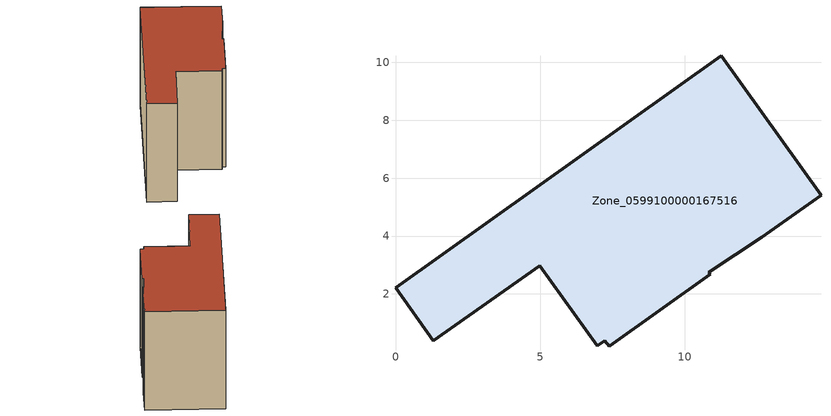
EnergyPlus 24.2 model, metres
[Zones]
Zone_0599100000167516
 floor ground (C_G): 1.31,0.38 0,2.22 11.27,10.23 14.71,5.41 12.66,3.95 10.84,2.75 10.88,2.68 7.39,0.19 7.23,0.37 6.97,0.21 4.99,2.98 z0
 wall outside (C_F): 10.84,2.75 12.66,3.95 14.71,5.41 11.27,10.23 0,2.22 1.31,0.38 4.99,2.98 6.97,0.21 7.23,0.37 7.39,0.19 10.88,2.68 10.84,2.75 z0:8.36
 roof outside (C_R): 6.97,0.21 7.23,0.37 7.39,0.19 10.88,2.68 10.84,2.75 12.66,3.95 14.71,5.41 11.27,10.23 0,2.22 1.31,0.38 4.99,2.98 z8.36
[BUILDING]
Pand.0599100000167516: North Axis=0; Terrain=City; Loads Convergence Tolerance Value=0.04; Temperature Convergence Tolerance Value=0.4; Solar Distribution=FullExterior; Maximum Number of Warmup Days=25; Minimum Number of Warmup Days=1
[Site:Location]
Rotterdam.The.Hague.AP_ZH_NLD Design_Conditions: Latitude=51.96; Longitude=4.45; Time Zone=1; Elevation=-4.5
[SITE:GROUNDTEMPERATURE:BUILDINGSURFACE]
18, 18, 18, 18, 18, 18, 18, 18, 18, 18, 18, 18
[MATERIAL] Thermal Absorptance=0.9; Solar Absorptance=0.7; Visible Absorptance=0.7
Name | Roughness | Thickness | Conductivity | Density | Specific Heat
G.TC.1975-1991 | MediumSmooth | 0.15 | 0.288461 | 540 | 1210
F.TC.1975-1991 | Rough | 0.3 | 0.230769 | 1920 | 840
R.TC.1975-1991 | MediumRough | 0.2 | 0.153846 | 1500 | 1000
[CONSTRUCTION]
C_G: G.TC.1975-1991
C_F: F.TC.1975-1991
C_R: R.TC.1975-1991
[ZONE]
Zone_0599100000167516: Type=1; Multiplier=1; Ceiling Height=Autocalculate; Volume=Autocalculate; Floor Area=autocalculate; Part of Total Floor Area=Yes
[ZONEINFILTRATION:DESIGNFLOWRATE]
Infil_Zone_0599100000167516: Zone or ZoneList or Space or SpaceList=Zone_0599100000167516; Schedule=AlwaysOn; Design Flow Rate Calculation Method=Flow/Area; Flow Rate per Floor Area=0.003; Constant Term Coefficient=1; Temperature Term Coefficient=0; Velocity Term Coefficient=0; Velocity Squared Term Coefficient=0
[HVACTEMPLATE:ZONE:IDEALLOADSAIRSYSTEM]
Zone_0599100000167516: Maximum Heating Supply Air Temperature=50; Minimum Cooling Supply Air Temperature=13; Maximum Heating Supply Air Humidity Ratio=0.0156; Minimum Cooling Supply Air Humidity Ratio=0.0077; Heating Limit=NoLimit; Cooling Limit=NoLimit; Dehumidification Control Type=ConstantSensibleHeatRatio; Cooling Sensible Heat Ratio=0.7; Dehumidification Setpoint=60; Humidification Control Type=None; Humidification Setpoint=30; Outdoor Air Method=None; Outdoor Air Flow Rate per Person=0.00944; Outdoor Air Flow Rate per Zone Floor Area=0; Outdoor Air Flow Rate per Zone=0; Demand Controlled Ventilation Type=None; Outdoor Air Economizer Type=NoEconomizer; Heat Recovery Type=None; Sensible Heat Recovery Effectiveness=0.7; Latent Heat Recovery Effectiveness=0.65
[ZONECONTROL:THERMOSTAT]
ThermostatControl_Zone_0599100000167516: Zone or ZoneList=Zone_0599100000167516; Control Type Schedule=DualSetpointControlType; Control 1=Thermostat_Zone_0599100000167516; Temperature Difference Between Cutout And Setpoint=0
[THERMOSTATSETPOINT:DUALSETPOINT]
Thermostat_Zone_0599100000167516: Heating Setpoint Temperature Schedule=HeatingSetpoint_Zone_0599100000167516; Cooling Setpoint Temperature Schedule=CoolingSetpoint_Zone_0599100000167516
[SCHEDULE:COMPACT]
HeatingSetpoint_Zone_0599100000167516: Through: 12/31, For: AllDays, Until: 24:00, 21
CoolingSetpoint_Zone_0599100000167516: Through: 12/31, For: AllDays, Until: 24:00, 24
DualSetpointControlType: Through: 12/31, For: AllDays, Until: 24:00, 4
AlwaysOn: Through: 12/31, For: AllDays, Until: 24:00, 1
